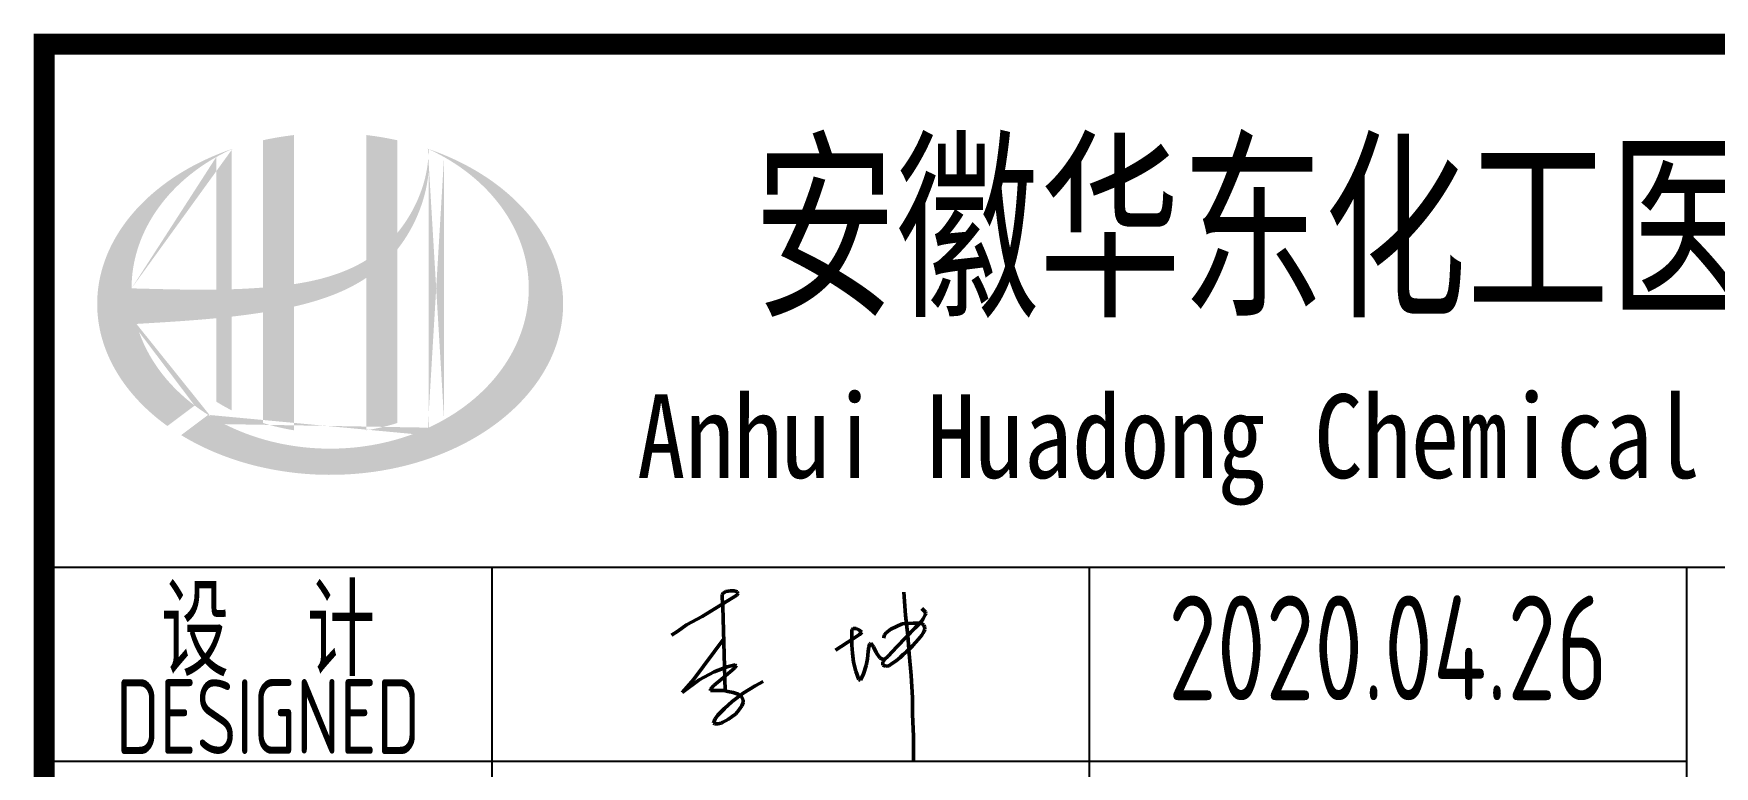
# Model space of a CAD drawing. Extents: x 1234595 to 2088511, y -80443 to 75292.
# Drawn here: x 1322194 to 1327822, y -56017 to -53566 of the extents above; entities that cross this region are included whole.
import ezdxf
from ezdxf.enums import TextEntityAlignment as Align

# ---------------------------------------------------------------- set-up
doc = ezdxf.new("R2010")
doc.units = 0
doc.header["$LTSCALE"] = 1000
doc.header["$MEASUREMENT"] = 0
doc.linetypes.add('2', pattern=[18.5, 12, -3, 0.5, -3])
doc.layers.get('0').update_dxf_attribs({"linetype": 'CONTINUOUS'})
doc.styles.add('AHD', font='sceie.shx', dxfattribs={"width": 0.7, "bigfont": 'sceic.shx'})
doc.styles.add('ECEC_TQ_S', font='')
doc.styles.add('sceie', font='sceie.shx', dxfattribs={"width": 0.7, "bigfont": 'sceic.shx'})
doc.styles.get('ECEC_TQ_S').set_extended_font_data('SimSun')

# ---------------------------------------------------------------- blocks, each defined once
blk = doc.blocks.new('qm')
at = {"lineweight": 50}
for p, q in [((-943370.6, -984436), (-943386.4, -984438.4)), ((-943358.3, -984436), (-943370.6, -984436)), ((-943347.6, -984439), (-943358.3, -984436)), ((-943465.8, -984521.4), (-943349.4, -984450.5)), ((-943396.1, -984445.4), (-943398.8, -984448.7)), ((-943398.8, -984448.7), (-943398.8, -984459)), ((-943398.8, -984459), (-943396.1, -984488.1)), ((-943386.4, -984438.4), (-943396.1, -984445.4)), ((-943396.1, -984488.1), (-943388.7, -984770.8)), ((-943349.4, -984450.5), (-943345.2, -984444.2)), ((-943345.2, -984444.2), (-943347.6, -984439)), ((-942790.9, -984440.7), (-942784.5, -984517.7)), ((-943547.1, -984570.6), (-943518.6, -984549.7)), ((-943518.6, -984549.7), (-943465.8, -984521.4)), ((-942815.2, -984555.8), (-942795.5, -984547)), ((-942795.5, -984547), (-942776.7, -984545.2)), ((-942784.5, -984517.7), (-942777.6, -984585.2)), ((-942776.7, -984545.2), (-942759.3, -984544.3)), ((-942759.3, -984544.3), (-942749.6, -984544.3)), ((-942752.8, -984559.9), (-942732.9, -984539.7)), ((-942749.6, -984544.3), (-942735.7, -984544.7)), ((-942735.7, -984544.7), (-942730, -984545.5)), ((-942732.9, -984539.7), (-942725.5, -984529.5)), ((-942718.3, -984507.7), (-942730.2, -984494.8)), ((-942730, -984545.5), (-942723.8, -984550.4)), ((-942725.5, -984529.5), (-942719.1, -984516.7)), ((-942723.8, -984550.4), (-942720.8, -984557)), ((-942719.1, -984516.7), (-942717.3, -984511)), ((-942717.3, -984511), (-942718.3, -984507.7)), ((-943568.4, -984584.4), (-943547.1, -984570.6)), ((-943393.3, -984596.7), (-943493.3, -984731.8)), ((-942978.2, -984608), (-942959.2, -984595.7)), ((-942960.5, -984562), (-942964.8, -984565.1)), ((-942964.8, -984565.1), (-942964.8, -984617.8)), ((-942950, -984562), (-942960.5, -984562)), ((-942959.2, -984595.7), (-942938.6, -984581.8)), ((-942941.4, -984566.4), (-942950, -984562)), ((-942930.9, -984574.6), (-942941.4, -984566.4)), ((-942938.6, -984581.8), (-942930.9, -984574.6)), ((-942857.2, -984594.1), (-942856.4, -984584.4)), ((-942856.4, -984584.4), (-942848.4, -984575.4)), ((-942848.4, -984575.4), (-942834.4, -984564.4)), ((-942834.4, -984564.4), (-942815.2, -984555.8)), ((-942814.3, -984623.8), (-942783, -984590.7)), ((-942783, -984590.7), (-942752.8, -984559.9)), ((-942777.6, -984585.2), (-942772.2, -984646.7)), ((-942742.2, -984598.4), (-942749.8, -984607.7)), ((-942736.3, -984591.1), (-942742.2, -984598.4)), ((-942730.4, -984584.2), (-942736.3, -984591.1)), ((-942725.6, -984577.1), (-942730.4, -984584.2)), ((-942722.2, -984570.7), (-942725.6, -984577.1)), ((-942719.7, -984563.8), (-942722.2, -984570.7)), ((-942720.8, -984557), (-942719.7, -984563.8)), ((-943018.8, -984634.4), (-942999.9, -984622.2)), ((-942999.9, -984622.2), (-942978.2, -984608)), ((-942964.8, -984617.8), (-942962.1, -984644.3)), ((-942962.1, -984644.3), (-942958.8, -984675)), ((-942912.2, -984664.1), (-942909.6, -984639.3)), ((-942909.6, -984639.3), (-942907.9, -984623.6)), ((-942907.9, -984623.6), (-942904.7, -984613.7)), ((-942904.7, -984613.7), (-942900.5, -984610.6)), ((-942900.5, -984610.6), (-942892.1, -984623.8)), ((-942892.1, -984623.8), (-942882.9, -984641.9)), ((-942882.9, -984641.9), (-942871.2, -984660.5)), ((-942871.2, -984660.5), (-942856.6, -984667.4)), ((-942855.7, -984666.2), (-942842.5, -984654.6)), ((-942842.5, -984654.6), (-942814.3, -984623.8)), ((-942802.7, -984658.6), (-942815.9, -984670.1)), ((-942792.4, -984649.6), (-942802.7, -984658.6)), ((-942781.5, -984639.7), (-942792.4, -984649.6)), ((-942772.3, -984630.7), (-942781.5, -984639.7)), ((-942761.4, -984620.1), (-942772.3, -984630.7)), ((-942772.2, -984646.7), (-942766.2, -984719.5)), ((-942749.8, -984607.7), (-942761.4, -984620.1)), ((-943476, -984734.3), (-943425.2, -984707.2)), ((-943425.2, -984707.2), (-943382.4, -984690.6)), ((-943357.6, -984694.6), (-943400.6, -984732)), ((-943382.4, -984690.6), (-943355, -984683.3)), ((-943350.7, -984686.1), (-943357.6, -984694.6)), ((-943355, -984683.3), (-943350.7, -984686.1)), ((-942958.8, -984675), (-942951.1, -984704.5)), ((-942951.1, -984704.5), (-942940.7, -984732.2)), ((-942935, -984735.3), (-942925, -984714.3)), ((-942925, -984714.3), (-942916.9, -984685.4)), ((-942916.9, -984685.4), (-942912.2, -984664.1)), ((-942860.9, -984673.9), (-942855.7, -984666.2)), ((-942860.9, -984684.9), (-942860.9, -984673.9)), ((-942850.6, -984688.5), (-942860.9, -984684.9)), ((-942840.3, -984686.5), (-942850.6, -984688.5)), ((-942827.9, -984678.2), (-942840.3, -984686.5)), ((-942815.9, -984670.1), (-942827.9, -984678.2)), ((-943493.3, -984731.8), (-943532.7, -984775.8)), ((-943532.7, -984775.8), (-943476, -984734.3)), ((-943426.7, -984752.5), (-943437.7, -984764.8)), ((-943437.7, -984764.8), (-943437.7, -984770)), ((-943437.7, -984770), (-943392.9, -984770)), ((-943400.6, -984732), (-943426.7, -984752.5)), ((-943392.9, -984770), (-943380.2, -984772.5)), ((-943380.2, -984772.5), (-943361.5, -984776)), ((-943328.1, -984779), (-943287.8, -984753.7)), ((-943287.8, -984753.7), (-943261.2, -984739.1)), ((-942940.7, -984732.2), (-942935, -984735.3)), ((-942766.2, -984719.5), (-942760.9, -984794)), ((-943413.6, -984852.5), (-943391, -984829.4)), ((-943391, -984829.4), (-943365.3, -984806.5)), ((-943365.3, -984806.5), (-943328.1, -984779)), ((-943361.5, -984776), (-943344.6, -984782.3)), ((-943344.6, -984782.3), (-943334.6, -984788.5)), ((-943333, -984820.9), (-943340.3, -984832.4)), ((-943334.6, -984788.5), (-943328.5, -984800.6)), ((-943328.5, -984809.7), (-943333, -984820.9)), ((-943328.5, -984800.6), (-943328.5, -984809.7)), ((-942760.9, -984794), (-942760.9, -984848.2)), ((-943427.9, -984878.6), (-943422.3, -984863.8)), ((-943424, -984881), (-943427.9, -984878.6)), ((-943412.8, -984881), (-943424, -984881)), ((-943422.3, -984863.8), (-943413.6, -984852.5)), ((-943401.6, -984879.3), (-943412.8, -984881)), ((-943397, -984875.8), (-943401.6, -984879.3)), ((-943387.2, -984871.2), (-943397, -984875.8)), ((-943377.6, -984865.5), (-943387.2, -984871.2)), ((-943364.9, -984856.8), (-943377.6, -984865.5)), ((-943354.6, -984848.2), (-943364.9, -984856.8)), ((-943347.5, -984841), (-943354.6, -984848.2)), ((-943340.3, -984832.4), (-943347.5, -984841)), ((-942760.9, -984848.2), (-942758, -984923.5)), ((-942758, -984923.5), (-942758, -985007.1))]:
    blk.add_line(p, q, dxfattribs=at)
at = {"style": 'sceie', "width": 0.8}
for p in [(-941169.6, -984626.3), (-941208.7, -985276.9), (-941182.6, -985940.5), (-941143.6, -986591.1), (-941130.5, -987189.7)]:
    blk.add_attdef('2020.04.26', text='', height=350, dxfattribs=at).set_placement(p, align=Align.MIDDLE)

msp = doc.modelspace()

# ---------------------------------------------------------------- hatches: boundary and pattern name
h = msp.add_hatch(color=256)
edge = h.paths.add_edge_path()
edge.add_spline(control_points=[(1323065.9, -54479), (1323072, -54477.6), (1323078.1, -54476.2), (1323127.2, -54464.3), (1323169.8, -54451.3), (1323244.8, -54420.2), (1323277.8, -54403.2), (1323308.6, -54382.6)], knot_values=[61.629012, 61.629012, 61.629012, 61.629012, 63.330431, 63.330431, 75.353634, 75.353634, 85.398649, 85.398649, 85.398649, 85.398649], degree=3, periodic=0)
edge.add_line((1323308.6, -54382.6), (1323308.6, -54892.8))
edge.add_spline(control_points=[(1323308.6, -54892.8), (1323325.8, -54890.1), (1323342.8, -54886.8), (1323377.5, -54878.7), (1323395.2, -54873.9), (1323412.6, -54868.4)], knot_values=[4.908456, 4.908456, 4.908456, 4.908456, 4.992821, 4.992821, 5.083034, 5.083034, 5.083034, 5.083034], degree=3, periodic=0)
edge.add_line((1323412.6, -54868.4), (1323412.6, -54287))
edge.add_spline(control_points=[(1323412.6, -54287), (1323421.3, -54276), (1323429.5, -54264.7), (1323455.5, -54225), (1323471.2, -54195.1), (1323500.5, -54122.3), (1323511.7, -54078.5), (1323516.4, -54033.2), (1323516.5, -54031.9), (1323516.6, -54030.6)], knot_values=[97.991744, 97.991744, 97.991744, 97.991744, 101.64219, 101.64219, 110.337975, 110.337975, 121.934322, 121.934322, 122.270691, 122.270691, 122.270691, 122.270691], degree=3, periodic=0)
edge.add_line((1323516.6, -54030.6), (1323516.6, -53960.2))
edge.add_spline(control_points=[(1323516.6, -53960.2), (1323516.5, -53967.9), (1323516.2, -53975.5), (1323515.6, -53983.2)], knot_values=[126.194075, 126.194075, 126.194075, 126.194075, 128.396762, 128.396762, 128.396762, 128.396762], degree=3, periodic=0)
edge.add_spline(control_points=[(1323515.6, -53983.2), (1323515.1, -53989.4), (1323514.5, -53995.6), (1323513.7, -54001.8)], knot_values=[124.417049, 124.417049, 124.417049, 124.417049, 126.194075, 126.194075, 126.194075, 126.194075], degree=3, periodic=0)
edge.add_spline(control_points=[(1323513.7, -54001.8), (1323512.6, -54011), (1323511.1, -54020.1), (1323509.3, -54029.2)], knot_values=[121.80529, 121.80529, 121.80529, 121.80529, 124.417049, 124.417049, 124.417049, 124.417049], degree=3, periodic=0)
edge.add_spline(control_points=[(1323509.3, -54029.2), (1323506.9, -54041.3), (1323504, -54053.5), (1323500.5, -54065.5)], knot_values=[118.31574, 118.31574, 118.31574, 118.31574, 121.80529, 121.80529, 121.80529, 121.80529], degree=3, periodic=0)
edge.add_spline(control_points=[(1323500.5, -54065.5), (1323497, -54077.6), (1323493, -54089.6), (1323488.4, -54101.5)], knot_values=[114.795988, 114.795988, 114.795988, 114.795988, 118.31574, 118.31574, 118.31574, 118.31574], degree=3, periodic=0)
edge.add_spline(control_points=[(1323488.4, -54101.5), (1323483.9, -54113.2), (1323479, -54124.7), (1323473.5, -54136)], knot_values=[111.329641, 111.329641, 111.329641, 111.329641, 114.795988, 114.795988, 114.795988, 114.795988], degree=3, periodic=0)
edge.add_spline(control_points=[(1323473.5, -54136), (1323468, -54147.6), (1323462, -54158.9), (1323455.5, -54170)], knot_values=[107.79529, 107.79529, 107.79529, 107.79529, 111.329641, 111.329641, 111.329641, 111.329641], degree=3, periodic=0)
edge.add_spline(control_points=[(1323455.5, -54170), (1323449.2, -54180.8), (1323442.5, -54191.4), (1323435.4, -54201.7)], knot_values=[104.343579, 104.343579, 104.343579, 104.343579, 107.79529, 107.79529, 107.79529, 107.79529], degree=3, periodic=0)
edge.add_spline(control_points=[(1323435.4, -54201.7), (1323428.2, -54212), (1323420.6, -54222.1), (1323412.6, -54231.8)], knot_values=[100.8507, 100.8507, 100.8507, 100.8507, 104.343579, 104.343579, 104.343579, 104.343579], degree=3, periodic=0)
edge.add_line((1323412.6, -54231.8), (1323412.6, -53922.5))
edge.add_spline(control_points=[(1323412.6, -53922.5), (1323378.5, -53915), (1323343.8, -53909.1), (1323308.6, -53905)], knot_values=[4.423999, 4.423999, 4.423999, 4.423999, 4.558741, 4.558741, 4.558741, 4.558741], degree=3, periodic=0)
edge.add_line((1323308.6, -53905), (1323308.6, -54323.1))
edge.add_spline(control_points=[(1323308.6, -54323.1), (1323236.6, -54367.7), (1323152.5, -54390.9), (1323065.9, -54403.9)], knot_values=[63.246215, 63.246215, 63.246215, 63.246215, 87.689124, 87.689124, 87.689124, 87.689124], degree=3, periodic=0)
edge.add_line((1323065.9, -54403.9), (1323065.9, -53905))
edge.add_spline(control_points=[(1323065.9, -53905), (1323030.8, -53909.1), (1322996, -53914.9), (1322961.9, -53922.5)], knot_values=[4.866038, 4.866038, 4.866038, 4.866038, 5.000777, 5.000777, 5.000777, 5.000777], degree=3, periodic=0)
edge.add_line((1322961.9, -53922.5), (1322961.9, -54415.4))
edge.add_spline(control_points=[(1322961.9, -54415.4), (1322960.2, -54415.5), (1322925.3, -54418.1), (1322890.7, -54419.9), (1322857.9, -54420.9)], knot_values=[43.657356, 43.657356, 43.657356, 43.657356, 44.134253, 53.497092, 53.497092, 53.497092, 53.497092], degree=3, periodic=0)
edge.add_line((1322857.9, -54420.9), (1322857.9, -53951.8))
edge.add_spline(control_points=[(1322857.9, -53951.8), (1322840.9, -53957.6), (1322824.1, -53963.9), (1322807.7, -53970.7)], knot_values=[5.14157, 5.14157, 5.14157, 5.14157, 5.212921, 5.212921, 5.212921, 5.212921], degree=3, periodic=0)
edge.add_spline(control_points=[(1322807.7, -53970.7), (1322800.8, -53973.5), (1322794, -53976.4), (1322761.8, -53990.6), (1322737.2, -54002.8), (1322713.7, -54016)], knot_values=[5.212921, 5.212921, 5.212921, 5.212921, 5.24296, 5.24296, 5.355623, 5.355623, 5.355623, 5.355623], degree=3, periodic=0)
edge.add_spline(control_points=[(1322713.7, -54016), (1322698.9, -54024.4), (1322684.4, -54033.1), (1322670.4, -54042.2)], knot_values=[5.355623, 5.355623, 5.355623, 5.355623, 5.426974, 5.426974, 5.426974, 5.426974], degree=3, periodic=0)
edge.add_spline(control_points=[(1322670.4, -54042.2), (1322663, -54047.1), (1322655.7, -54052), (1322642.2, -54061.4), (1322636, -54066), (1322629.9, -54070.6)], knot_values=[5.426974, 5.426974, 5.426974, 5.426974, 5.464765, 5.464765, 5.498325, 5.498325, 5.498325, 5.498325], degree=3, periodic=0)
edge.add_spline(control_points=[(1322629.9, -54070.6), (1322603.8, -54090.2), (1322579.7, -54111), (1322557.8, -54133)], knot_values=[5.498325, 5.498325, 5.498325, 5.498325, 5.641027, 5.641027, 5.641027, 5.641027], degree=3, periodic=0)
edge.add_spline(control_points=[(1322557.8, -54133), (1322550.8, -54140), (1322544.1, -54147.1), (1322523.6, -54169.7), (1322510.7, -54185.5), (1322499, -54201.7)], knot_values=[5.641027, 5.641027, 5.641027, 5.641027, 5.686569, 5.686569, 5.783729, 5.783729, 5.783729, 5.783729], degree=3, periodic=0)
edge.add_spline(control_points=[(1322499, -54201.7), (1322483.8, -54222.5), (1322470.5, -54243.9), (1322457.4, -54268.9), (1322455.8, -54272), (1322454.2, -54275.2)], knot_values=[5.783729, 5.783729, 5.783729, 5.783729, 5.908374, 5.908374, 5.92643, 5.92643, 5.92643, 5.92643], degree=3, periodic=0)
edge.add_spline(control_points=[(1322454.2, -54275.2), (1322441.7, -54300.3), (1322431.7, -54326), (1322424.2, -54351.9)], knot_values=[5.92643, 5.92643, 5.92643, 5.92643, 6.069132, 6.069132, 6.069132, 6.069132], degree=3, periodic=0)
edge.add_spline(control_points=[(1322424.2, -54351.9), (1322421, -54363), (1322418.2, -54374.2), (1322412.8, -54400.3), (1322410.6, -54415.4), (1322409.2, -54430.4)], knot_values=[6.069132, 6.069132, 6.069132, 6.069132, 6.130179, 6.130179, 6.211834, 6.211834, 6.211834, 6.211834], degree=3, periodic=0)
edge.add_spline(control_points=[(1322409.2, -54430.4), (1322407.9, -54443.6), (1322407.3, -54456.8), (1322407.3, -54470)], knot_values=[6.211834, 6.211834, 6.211834, 6.211834, 6.283185, 6.283185, 6.283185, 6.283185], degree=3, periodic=0)
edge.add_spline(control_points=[(1322407.3, -54470), (1322407.3, -54479.3), (1322407.6, -54488.7), (1322408.2, -54498)], knot_values=[6.283185, 6.283185, 6.283185, 6.283185, 6.333655, 6.333655, 6.333655, 6.333655], degree=3, periodic=0)
edge.add_spline(control_points=[(1322408.2, -54498), (1322409.5, -54516.6), (1322412, -54535.2), (1322415.7, -54553.7)], knot_values=[6.333655, 6.333655, 6.333655, 6.333655, 6.434594, 6.434594, 6.434594, 6.434594], degree=3, periodic=0)
edge.add_spline(control_points=[(1322415.7, -54553.7), (1322416, -54555), (1322416.2, -54556.2), (1322420.2, -54574.7), (1322424.9, -54591.9), (1322430.8, -54608.9)], knot_values=[6.434594, 6.434594, 6.434594, 6.434594, 6.441278, 6.441278, 6.535532, 6.535532, 6.535532, 6.535532], degree=3, periodic=0)
edge.add_spline(control_points=[(1322430.8, -54608.9), (1322437.1, -54627.1), (1322444.6, -54645.2), (1322453.3, -54662.9)], knot_values=[6.535532, 6.535532, 6.535532, 6.535532, 6.636471, 6.636471, 6.636471, 6.636471], degree=3, periodic=0)
edge.add_spline(control_points=[(1322453.3, -54662.9), (1322455.5, -54667.4), (1322457.8, -54671.9), (1322467.2, -54689.5), (1322474.9, -54702.6), (1322483.2, -54715.4)], knot_values=[6.636471, 6.636471, 6.636471, 6.636471, 6.661894, 6.661894, 6.73741, 6.73741, 6.73741, 6.73741], degree=3, periodic=0)
edge.add_spline(control_points=[(1322483.2, -54715.4), (1322494.4, -54732.6), (1322506.8, -54749.4), (1322520.3, -54765.8)], knot_values=[6.73741, 6.73741, 6.73741, 6.73741, 6.838349, 6.838349, 6.838349, 6.838349], degree=3, periodic=0)
edge.add_spline(control_points=[(1322520.3, -54765.8), (1322526.2, -54772.9), (1322532.4, -54780), (1322546.9, -54795.9), (1322555.4, -54804.8), (1322564.3, -54813.4)], knot_values=[6.838349, 6.838349, 6.838349, 6.838349, 6.88251, 6.88251, 6.939288, 6.939288, 6.939288, 6.939288], degree=3, periodic=0)
edge.add_spline(control_points=[(1322564.3, -54813.4), (1322580.1, -54828.8), (1322597, -54843.6), (1322614.8, -54857.8)], knot_values=[6.939288, 6.939288, 6.939288, 6.939288, 7.040227, 7.040227, 7.040227, 7.040227], degree=3, periodic=0)
edge.add_spline(control_points=[(1322614.8, -54857.8), (1322623.8, -54864.9), (1322633, -54871.9), (1322642.4, -54878.6)], knot_values=[7.040227, 7.040227, 7.040227, 7.040227, 7.090696, 7.090696, 7.090696, 7.090696], degree=3, periodic=0)
edge.add_line((1322642.4, -54878.6), (1322733.6, -54810.3))
edge.add_ellipse((1323187.3, -54418), major_axis=(665, 0), ratio=0.806676, start_angle=192.819, end_angle=226.9853, ccw=False)
edge.add_spline(control_points=[(1322538.8, -54537), (1322562.9, -54535.5), (1322586.9, -54534.1), (1322675.6, -54528.6), (1322740.4, -54524.2), (1322805.9, -54517.9)], knot_values=[11.398263, 11.398263, 11.398263, 11.398263, 18.40729, 18.40729, 37.18094, 37.18094, 37.18094, 37.18094], degree=3, periodic=0)
edge.add_line((1322805.9, -54517.9), (1322805.9, -54797))
edge.add_spline(control_points=[(1322805.9, -54797), (1322809.5, -54799.2), (1322813.1, -54801.4), (1322830, -54811.6), (1322843.8, -54819.2), (1322857.9, -54826.3)], knot_values=[4.049945, 4.049945, 4.049945, 4.049945, 4.072021, 4.072021, 4.153257, 4.153257, 4.153257, 4.153257], degree=3, periodic=0)
edge.add_line((1322857.9, -54826.3), (1322857.9, -54512.5))
edge.add_spline(control_points=[(1322857.9, -54512.5), (1322890.1, -54508.8), (1322922.5, -54504.6), (1322957.4, -54499.2), (1322959.7, -54498.8), (1322961.9, -54498.5)], knot_values=[42.135009, 42.135009, 42.135009, 42.135009, 51.307228, 51.307228, 51.948574, 51.948574, 51.948574, 51.948574], degree=3, periodic=0)
edge.add_line((1322961.9, -54498.5), (1322961.9, -54868.4))
edge.add_spline(control_points=[(1322961.9, -54868.4), (1322995.6, -54879), (1323030.4, -54887.1), (1323065.9, -54892.8)], knot_values=[4.34174, 4.34174, 4.34174, 4.34174, 4.516316, 4.516316, 4.516316, 4.516316], degree=3, periodic=0)
edge.add_line((1323065.9, -54892.8), (1323065.9, -54479))
edge = h.paths.add_edge_path(flags=16)
edge.add_ellipse((1323187.3, -54418), major_axis=(665, 0), ratio=0.806676, start_angle=124.9875, end_angle=179.999, ccw=False)
edge.add_line((1322805.9, -53978.5), (1322805.9, -54422.1))
edge.add_spline(control_points=[(1322805.9, -54422.1), (1322710.6, -54423.4), (1322616.6, -54420.4), (1322522.2, -54418)], knot_values=[11.27373, 11.27373, 11.27373, 11.27373, 38.687513, 38.687513, 38.687513, 38.687513], degree=3, periodic=0)
edge = h.paths.add_edge_path()
edge.add_spline(control_points=[(1322688.4, -54909.1), (1322719.5, -54928.1), (1322752.6, -54945.4), (1322837.2, -54982.6), (1322890.5, -55000.5), (1323001.3, -55027), (1323058.7, -55035.8), (1323174.9, -55043.5), (1323233.5, -55042.6), (1323349.1, -55031.1), (1323406, -55020.6), (1323515, -54990.5), (1323567.1, -54971), (1323664, -54924.1), (1323708.8, -54896.8), (1323788.8, -54835.8), (1323824, -54802.2), (1323883.3, -54730.8), (1323907.4, -54692.9), (1323943.8, -54614.8), (1323956.1, -54574.5), (1323968.6, -54493.4), (1323968.9, -54452.4), (1323957.4, -54370.9), (1323945.6, -54330.4), (1323910, -54251.7), (1323886.2, -54213.5), (1323827.4, -54141.3), (1323792.4, -54107.3), (1323712.6, -54045.7), (1323667.8, -54018), (1323586.6, -53978.2), (1323552.3, -53964), (1323516.6, -53951.8)], knot_values=[0.886421, 0.886421, 0.886421, 0.886421, 1.040557, 1.040557, 1.261172, 1.261172, 1.481788, 1.481788, 1.702404, 1.702404, 1.92302, 1.92302, 2.143636, 2.143636, 2.364252, 2.364252, 2.584868, 2.584868, 2.805484, 2.805484, 3.026099, 3.026099, 3.246715, 3.246715, 3.46852, 3.46852, 3.690325, 3.690325, 3.91213, 3.91213, 4.133935, 4.133935, 4.283209, 4.283209, 4.283209, 4.283209], degree=3, periodic=0)
edge.add_line((1323516.6, -53951.8), (1323516.6, -53951.8))
edge.add_spline(control_points=[(1323516.6, -53951.9), (1323516.6, -53954.7), (1323516.6, -53957.4), (1323516.6, -53960.2)], knot_values=[128.396762, 128.396762, 128.396762, 128.396762, 129.192193, 129.192193, 129.192193, 129.192193], degree=3, periodic=0)
edge.add_line((1323516.6, -53960.2), (1323516.6, -54884.1))
edge.add_ellipse((1323187.3, -54418), major_axis=(665, 0), ratio=0.806676, start_angle=232.1054, end_angle=299.6833, ccw=False)
edge.add_line((1322778.8, -54841.3), (1322688.4, -54909.1))
edge = h.paths.add_edge_path(flags=16)
edge.add_ellipse((1323187.3, -54418), major_axis=(665, 0), ratio=0.806676, start_angle=304.9875, end_angle=415.0121, ccw=False)
edge.add_line((1323568.6, -54857.5), (1323568.6, -53978.5))
h = msp.add_hatch(color=256)
edge = h.paths.add_edge_path()
edge.add_spline(control_points=[(1323065.9, -54479), (1323072, -54477.6), (1323078.1, -54476.2), (1323127.2, -54464.3), (1323169.8, -54451.3), (1323244.8, -54420.2), (1323277.8, -54403.2), (1323308.6, -54382.6)], knot_values=[61.629012, 61.629012, 61.629012, 61.629012, 63.330431, 63.330431, 75.353634, 75.353634, 85.398649, 85.398649, 85.398649, 85.398649], degree=3, periodic=0)
edge.add_line((1323308.6, -54382.6), (1323308.6, -54892.8))
edge.add_spline(control_points=[(1323308.6, -54892.8), (1323325.8, -54890.1), (1323342.8, -54886.8), (1323377.5, -54878.7), (1323395.2, -54873.9), (1323412.6, -54868.4)], knot_values=[4.908456, 4.908456, 4.908456, 4.908456, 4.992821, 4.992821, 5.083034, 5.083034, 5.083034, 5.083034], degree=3, periodic=0)
edge.add_line((1323412.6, -54868.4), (1323412.6, -54287))
edge.add_spline(control_points=[(1323412.6, -54287), (1323421.3, -54276), (1323429.5, -54264.7), (1323455.5, -54225), (1323471.2, -54195.1), (1323500.5, -54122.3), (1323511.7, -54078.5), (1323516.4, -54033.2), (1323516.5, -54031.9), (1323516.6, -54030.6)], knot_values=[97.991744, 97.991744, 97.991744, 97.991744, 101.64219, 101.64219, 110.337975, 110.337975, 121.934322, 121.934322, 122.270691, 122.270691, 122.270691, 122.270691], degree=3, periodic=0)
edge.add_line((1323516.6, -54030.6), (1323516.6, -53960.2))
edge.add_spline(control_points=[(1323516.6, -53960.2), (1323516.5, -53967.9), (1323516.2, -53975.5), (1323515.6, -53983.2)], knot_values=[126.194075, 126.194075, 126.194075, 126.194075, 128.396762, 128.396762, 128.396762, 128.396762], degree=3, periodic=0)
edge.add_spline(control_points=[(1323515.6, -53983.2), (1323515.1, -53989.4), (1323514.5, -53995.6), (1323513.7, -54001.8)], knot_values=[124.417049, 124.417049, 124.417049, 124.417049, 126.194075, 126.194075, 126.194075, 126.194075], degree=3, periodic=0)
edge.add_spline(control_points=[(1323513.7, -54001.8), (1323512.6, -54011), (1323511.1, -54020.1), (1323509.3, -54029.2)], knot_values=[121.80529, 121.80529, 121.80529, 121.80529, 124.417049, 124.417049, 124.417049, 124.417049], degree=3, periodic=0)
edge.add_spline(control_points=[(1323509.3, -54029.2), (1323506.9, -54041.3), (1323504, -54053.5), (1323500.5, -54065.5)], knot_values=[118.31574, 118.31574, 118.31574, 118.31574, 121.80529, 121.80529, 121.80529, 121.80529], degree=3, periodic=0)
edge.add_spline(control_points=[(1323500.5, -54065.5), (1323497, -54077.6), (1323493, -54089.6), (1323488.4, -54101.5)], knot_values=[114.795988, 114.795988, 114.795988, 114.795988, 118.31574, 118.31574, 118.31574, 118.31574], degree=3, periodic=0)
edge.add_spline(control_points=[(1323488.4, -54101.5), (1323483.9, -54113.2), (1323479, -54124.7), (1323473.5, -54136)], knot_values=[111.329641, 111.329641, 111.329641, 111.329641, 114.795988, 114.795988, 114.795988, 114.795988], degree=3, periodic=0)
edge.add_spline(control_points=[(1323473.5, -54136), (1323468, -54147.6), (1323462, -54158.9), (1323455.5, -54170)], knot_values=[107.79529, 107.79529, 107.79529, 107.79529, 111.329641, 111.329641, 111.329641, 111.329641], degree=3, periodic=0)
edge.add_spline(control_points=[(1323455.5, -54170), (1323449.2, -54180.8), (1323442.5, -54191.4), (1323435.4, -54201.7)], knot_values=[104.343579, 104.343579, 104.343579, 104.343579, 107.79529, 107.79529, 107.79529, 107.79529], degree=3, periodic=0)
edge.add_spline(control_points=[(1323435.4, -54201.7), (1323428.2, -54212), (1323420.6, -54222.1), (1323412.6, -54231.8)], knot_values=[100.8507, 100.8507, 100.8507, 100.8507, 104.343579, 104.343579, 104.343579, 104.343579], degree=3, periodic=0)
edge.add_line((1323412.6, -54231.8), (1323412.6, -53922.5))
edge.add_spline(control_points=[(1323412.6, -53922.5), (1323378.5, -53915), (1323343.8, -53909.1), (1323308.6, -53905)], knot_values=[4.423999, 4.423999, 4.423999, 4.423999, 4.558741, 4.558741, 4.558741, 4.558741], degree=3, periodic=0)
edge.add_line((1323308.6, -53905), (1323308.6, -54323.1))
edge.add_spline(control_points=[(1323308.6, -54323.1), (1323236.6, -54367.7), (1323152.5, -54390.9), (1323065.9, -54403.9)], knot_values=[63.246215, 63.246215, 63.246215, 63.246215, 87.689124, 87.689124, 87.689124, 87.689124], degree=3, periodic=0)
edge.add_line((1323065.9, -54403.9), (1323065.9, -53905))
edge.add_spline(control_points=[(1323065.9, -53905), (1323030.8, -53909.1), (1322996, -53914.9), (1322961.9, -53922.5)], knot_values=[4.866038, 4.866038, 4.866038, 4.866038, 5.000777, 5.000777, 5.000777, 5.000777], degree=3, periodic=0)
edge.add_line((1322961.9, -53922.5), (1322961.9, -54415.4))
edge.add_spline(control_points=[(1322961.9, -54415.4), (1322960.2, -54415.5), (1322925.3, -54418.1), (1322890.7, -54419.9), (1322857.9, -54420.9)], knot_values=[43.657356, 43.657356, 43.657356, 43.657356, 44.134253, 53.497092, 53.497092, 53.497092, 53.497092], degree=3, periodic=0)
edge.add_line((1322857.9, -54420.9), (1322857.9, -53951.8))
edge.add_spline(control_points=[(1322857.9, -53951.8), (1322840.9, -53957.6), (1322824.1, -53963.9), (1322807.7, -53970.7)], knot_values=[5.14157, 5.14157, 5.14157, 5.14157, 5.212921, 5.212921, 5.212921, 5.212921], degree=3, periodic=0)
edge.add_spline(control_points=[(1322807.7, -53970.7), (1322800.8, -53973.5), (1322794, -53976.4), (1322761.8, -53990.6), (1322737.2, -54002.8), (1322713.7, -54016)], knot_values=[5.212921, 5.212921, 5.212921, 5.212921, 5.24296, 5.24296, 5.355623, 5.355623, 5.355623, 5.355623], degree=3, periodic=0)
edge.add_spline(control_points=[(1322713.7, -54016), (1322698.9, -54024.4), (1322684.4, -54033.1), (1322670.4, -54042.2)], knot_values=[5.355623, 5.355623, 5.355623, 5.355623, 5.426974, 5.426974, 5.426974, 5.426974], degree=3, periodic=0)
edge.add_spline(control_points=[(1322670.4, -54042.2), (1322663, -54047.1), (1322655.7, -54052), (1322642.2, -54061.4), (1322636, -54066), (1322629.9, -54070.6)], knot_values=[5.426974, 5.426974, 5.426974, 5.426974, 5.464765, 5.464765, 5.498325, 5.498325, 5.498325, 5.498325], degree=3, periodic=0)
edge.add_spline(control_points=[(1322629.9, -54070.6), (1322603.8, -54090.2), (1322579.7, -54111), (1322557.8, -54133)], knot_values=[5.498325, 5.498325, 5.498325, 5.498325, 5.641027, 5.641027, 5.641027, 5.641027], degree=3, periodic=0)
edge.add_spline(control_points=[(1322557.8, -54133), (1322550.8, -54140), (1322544.1, -54147.1), (1322523.6, -54169.7), (1322510.7, -54185.5), (1322499, -54201.7)], knot_values=[5.641027, 5.641027, 5.641027, 5.641027, 5.686569, 5.686569, 5.783729, 5.783729, 5.783729, 5.783729], degree=3, periodic=0)
edge.add_spline(control_points=[(1322499, -54201.7), (1322483.8, -54222.5), (1322470.5, -54243.9), (1322457.4, -54268.9), (1322455.8, -54272), (1322454.2, -54275.2)], knot_values=[5.783729, 5.783729, 5.783729, 5.783729, 5.908374, 5.908374, 5.92643, 5.92643, 5.92643, 5.92643], degree=3, periodic=0)
edge.add_spline(control_points=[(1322454.2, -54275.2), (1322441.7, -54300.3), (1322431.7, -54326), (1322424.2, -54351.9)], knot_values=[5.92643, 5.92643, 5.92643, 5.92643, 6.069132, 6.069132, 6.069132, 6.069132], degree=3, periodic=0)
edge.add_spline(control_points=[(1322424.2, -54351.9), (1322421, -54363), (1322418.2, -54374.2), (1322412.8, -54400.3), (1322410.6, -54415.4), (1322409.2, -54430.4)], knot_values=[6.069132, 6.069132, 6.069132, 6.069132, 6.130179, 6.130179, 6.211834, 6.211834, 6.211834, 6.211834], degree=3, periodic=0)
edge.add_spline(control_points=[(1322409.2, -54430.4), (1322407.9, -54443.6), (1322407.3, -54456.8), (1322407.3, -54470)], knot_values=[6.211834, 6.211834, 6.211834, 6.211834, 6.283185, 6.283185, 6.283185, 6.283185], degree=3, periodic=0)
edge.add_spline(control_points=[(1322407.3, -54470), (1322407.3, -54479.3), (1322407.6, -54488.7), (1322408.2, -54498)], knot_values=[6.283185, 6.283185, 6.283185, 6.283185, 6.333655, 6.333655, 6.333655, 6.333655], degree=3, periodic=0)
edge.add_spline(control_points=[(1322408.2, -54498), (1322409.5, -54516.6), (1322412, -54535.2), (1322415.7, -54553.7)], knot_values=[6.333655, 6.333655, 6.333655, 6.333655, 6.434594, 6.434594, 6.434594, 6.434594], degree=3, periodic=0)
edge.add_spline(control_points=[(1322415.7, -54553.7), (1322416, -54555), (1322416.2, -54556.2), (1322420.2, -54574.7), (1322424.9, -54591.9), (1322430.8, -54608.9)], knot_values=[6.434594, 6.434594, 6.434594, 6.434594, 6.441278, 6.441278, 6.535532, 6.535532, 6.535532, 6.535532], degree=3, periodic=0)
edge.add_spline(control_points=[(1322430.8, -54608.9), (1322437.1, -54627.1), (1322444.6, -54645.2), (1322453.3, -54662.9)], knot_values=[6.535532, 6.535532, 6.535532, 6.535532, 6.636471, 6.636471, 6.636471, 6.636471], degree=3, periodic=0)
edge.add_spline(control_points=[(1322453.3, -54662.9), (1322455.5, -54667.4), (1322457.8, -54671.9), (1322467.2, -54689.5), (1322474.9, -54702.6), (1322483.2, -54715.4)], knot_values=[6.636471, 6.636471, 6.636471, 6.636471, 6.661894, 6.661894, 6.73741, 6.73741, 6.73741, 6.73741], degree=3, periodic=0)
edge.add_spline(control_points=[(1322483.2, -54715.4), (1322494.4, -54732.6), (1322506.8, -54749.4), (1322520.3, -54765.8)], knot_values=[6.73741, 6.73741, 6.73741, 6.73741, 6.838349, 6.838349, 6.838349, 6.838349], degree=3, periodic=0)
edge.add_spline(control_points=[(1322520.3, -54765.8), (1322526.2, -54772.9), (1322532.4, -54780), (1322546.9, -54795.9), (1322555.4, -54804.8), (1322564.3, -54813.4)], knot_values=[6.838349, 6.838349, 6.838349, 6.838349, 6.88251, 6.88251, 6.939288, 6.939288, 6.939288, 6.939288], degree=3, periodic=0)
edge.add_spline(control_points=[(1322564.3, -54813.4), (1322580.1, -54828.8), (1322597, -54843.6), (1322614.8, -54857.8)], knot_values=[6.939288, 6.939288, 6.939288, 6.939288, 7.040227, 7.040227, 7.040227, 7.040227], degree=3, periodic=0)
edge.add_spline(control_points=[(1322614.8, -54857.8), (1322623.8, -54864.9), (1322633, -54871.9), (1322642.4, -54878.6)], knot_values=[7.040227, 7.040227, 7.040227, 7.040227, 7.090696, 7.090696, 7.090696, 7.090696], degree=3, periodic=0)
edge.add_line((1322642.4, -54878.6), (1322733.6, -54810.3))
edge.add_ellipse((1323187.3, -54418), major_axis=(665, 0), ratio=0.806676, start_angle=192.819, end_angle=226.9853, ccw=False)
edge.add_spline(control_points=[(1322538.8, -54537), (1322562.9, -54535.5), (1322586.9, -54534.1), (1322675.6, -54528.6), (1322740.4, -54524.2), (1322805.9, -54517.9)], knot_values=[11.398263, 11.398263, 11.398263, 11.398263, 18.40729, 18.40729, 37.18094, 37.18094, 37.18094, 37.18094], degree=3, periodic=0)
edge.add_line((1322805.9, -54517.9), (1322805.9, -54797))
edge.add_spline(control_points=[(1322805.9, -54797), (1322809.5, -54799.2), (1322813.1, -54801.4), (1322830, -54811.6), (1322843.8, -54819.2), (1322857.9, -54826.3)], knot_values=[4.049945, 4.049945, 4.049945, 4.049945, 4.072021, 4.072021, 4.153257, 4.153257, 4.153257, 4.153257], degree=3, periodic=0)
edge.add_line((1322857.9, -54826.3), (1322857.9, -54512.5))
edge.add_spline(control_points=[(1322857.9, -54512.5), (1322890.1, -54508.8), (1322922.5, -54504.6), (1322957.4, -54499.2), (1322959.7, -54498.8), (1322961.9, -54498.5)], knot_values=[42.135009, 42.135009, 42.135009, 42.135009, 51.307228, 51.307228, 51.948574, 51.948574, 51.948574, 51.948574], degree=3, periodic=0)
edge.add_line((1322961.9, -54498.5), (1322961.9, -54868.4))
edge.add_spline(control_points=[(1322961.9, -54868.4), (1322995.6, -54879), (1323030.4, -54887.1), (1323065.9, -54892.8)], knot_values=[4.34174, 4.34174, 4.34174, 4.34174, 4.516316, 4.516316, 4.516316, 4.516316], degree=3, periodic=0)
edge.add_line((1323065.9, -54892.8), (1323065.9, -54479))
edge = h.paths.add_edge_path(flags=16)
edge.add_ellipse((1323187.3, -54418), major_axis=(665, 0), ratio=0.806676, start_angle=124.9875, end_angle=179.999, ccw=False)
edge.add_line((1322805.9, -53978.5), (1322805.9, -54422.1))
edge.add_spline(control_points=[(1322805.9, -54422.1), (1322710.6, -54423.4), (1322616.6, -54420.4), (1322522.2, -54418)], knot_values=[11.27373, 11.27373, 11.27373, 11.27373, 38.687513, 38.687513, 38.687513, 38.687513], degree=3, periodic=0)
edge = h.paths.add_edge_path()
edge.add_spline(control_points=[(1322688.4, -54909.1), (1322719.5, -54928.1), (1322752.6, -54945.4), (1322837.2, -54982.6), (1322890.5, -55000.5), (1323001.3, -55027), (1323058.7, -55035.8), (1323174.9, -55043.5), (1323233.5, -55042.6), (1323349.1, -55031.1), (1323406, -55020.6), (1323515, -54990.5), (1323567.1, -54971), (1323664, -54924.1), (1323708.8, -54896.8), (1323788.8, -54835.8), (1323824, -54802.2), (1323883.3, -54730.8), (1323907.4, -54692.9), (1323943.8, -54614.8), (1323956.1, -54574.5), (1323968.6, -54493.4), (1323968.9, -54452.4), (1323957.4, -54370.9), (1323945.6, -54330.4), (1323910, -54251.7), (1323886.2, -54213.5), (1323827.4, -54141.3), (1323792.4, -54107.3), (1323712.6, -54045.7), (1323667.8, -54018), (1323586.6, -53978.2), (1323552.3, -53964), (1323516.6, -53951.8)], knot_values=[0.886421, 0.886421, 0.886421, 0.886421, 1.040557, 1.040557, 1.261172, 1.261172, 1.481788, 1.481788, 1.702404, 1.702404, 1.92302, 1.92302, 2.143636, 2.143636, 2.364252, 2.364252, 2.584868, 2.584868, 2.805484, 2.805484, 3.026099, 3.026099, 3.246715, 3.246715, 3.46852, 3.46852, 3.690325, 3.690325, 3.91213, 3.91213, 4.133935, 4.133935, 4.283209, 4.283209, 4.283209, 4.283209], degree=3, periodic=0)
edge.add_line((1323516.6, -53951.8), (1323516.6, -53951.8))
edge.add_spline(control_points=[(1323516.6, -53951.9), (1323516.6, -53954.7), (1323516.6, -53957.4), (1323516.6, -53960.2)], knot_values=[128.396762, 128.396762, 128.396762, 128.396762, 129.192193, 129.192193, 129.192193, 129.192193], degree=3, periodic=0)
edge.add_line((1323516.6, -53960.2), (1323516.6, -54884.1))
edge.add_ellipse((1323187.3, -54418), major_axis=(665, 0), ratio=0.806676, start_angle=232.1054, end_angle=299.6833, ccw=False)
edge.add_line((1322778.8, -54841.3), (1322688.4, -54909.1))
edge = h.paths.add_edge_path(flags=16)
edge.add_ellipse((1323187.3, -54418), major_axis=(665, 0), ratio=0.806676, start_angle=304.9875, end_angle=415.0121, ccw=False)
edge.add_line((1323568.6, -54857.5), (1323568.6, -53978.5))

# ---------------------------------------------------------------- linework, layer by layer
for p, q in [((1322229.4, -55350.6), (1340229.4, -55350.6)), ((1323729.4, -58600.6), (1323729.4, -55350.6)), ((1325729.4, -58600.6), (1325729.4, -55350.6)), ((1327729.4, -58600.6), (1327729.4, -55350.6)), ((1322229.4, -56000.6), (1327729.4, -56000.6))]:
    msp.add_line(p, q)
at = {"const_width": 70}
msp.add_lwpolyline([(1322229.4, -53600.6), (1322229.4, -59600.6)], dxfattribs=at)
msp.add_lwpolyline([(1340229.4, -53600.6, 70, 70, 0), (1322229.4, -53600.6, 70, 70, 0), (1322229.4, -59600.6, 0, 0, 0)], format="xyseb")

# ---------------------------------------------------------------- block references
at = {"color": 4, "linetype": '2'}
ref = msp.add_blockref('qm', (2267898.4, 929005.9), dxfattribs=at)
ref.add_attrib('2020.04.26', '2020.04.26', dxfattribs={"height": 350, "style": 'sceie', "width": 0.8}).set_placement((1326728.8, -55620.4), align=Align.MIDDLE)

# ---------------------------------------------------------------- texts
for s, height, style, width, p in [('安徽华东化工医药工程有限责任公司', 500, 'ECEC_TQ_S', 0.7, (1328424.3, -54200.6)), ('安徽华东化工医药工程有限责任公司', 500, 'ECEC_TQ_S', 0.7, (1328424.3, -54200.6)), ('Anhui Huadong Chemical & Medical Engineering Co.,Ltd', 280, 'ECEC_TQ_S', 0.85, (1328424.3, -54950.6)), ('Anhui Huadong Chemical & Medical Engineering Co.,Ltd', 280, 'ECEC_TQ_S', 0.85, (1328424.3, -54950.6)), ('设  计', 300, 'AHD', 0.8, (1322979.4, -55550.6)), ('设  计', 300, 'AHD', 0.8, (1322979.4, -55550.6)), ('DESIGNED', 250, 'AHD', 0.8, (1322979.4, -55850.6)), ('DESIGNED', 250, 'AHD', 0.8, (1322979.4, -55850.6))]:
    msp.add_text(s, height=height, dxfattribs=dict(style=style, width=width)).set_placement(p, align=Align.MIDDLE)

doc.saveas('drawing.dxf')
